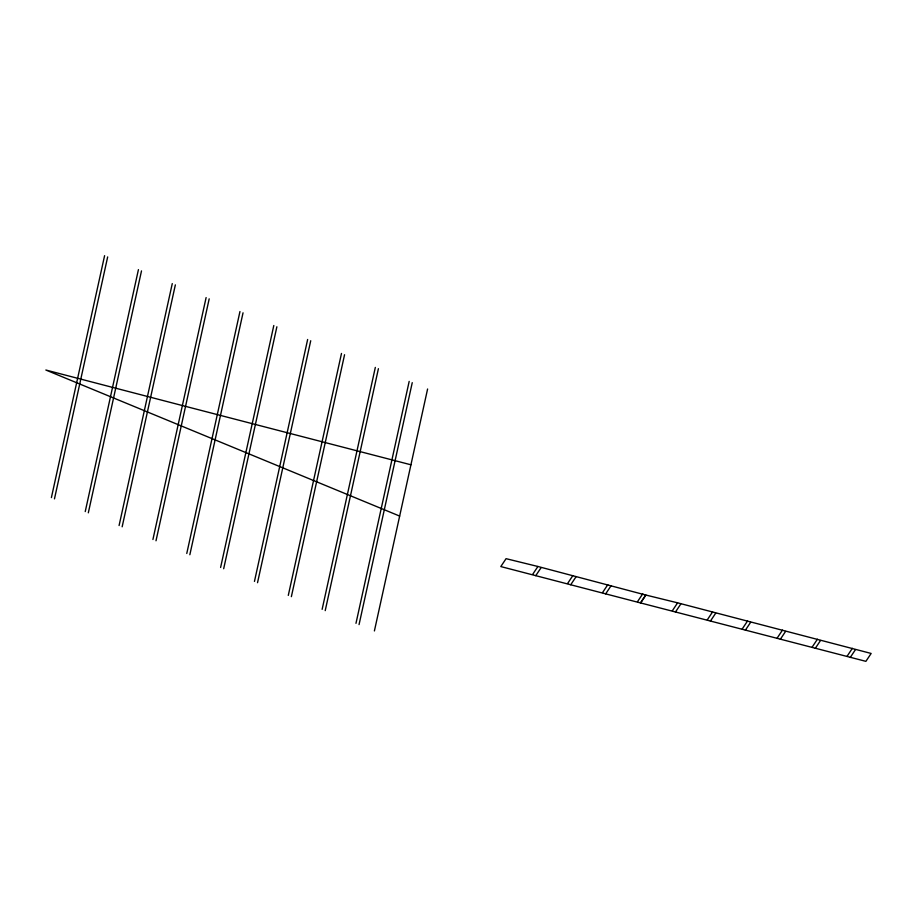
<?xml version="1.0" encoding="UTF-8"?>
<svg xmlns="http://www.w3.org/2000/svg" width="917" height="917" viewBox="0 0 917 917"><rect width="100%" height="100%" fill="white"/><g stroke="black" fill="none" stroke-linecap="round" stroke-linejoin="round"><path stroke-width="1.38" d="M51.398 497.599L104.595 255.66M54.47 498.871L107.667 256.92M85.235 511.571L138.433 269.621M88.319 512.832L141.505 270.893M119.084 525.533L172.27 283.594M122.156 526.805L175.353 284.866M152.921 539.505L206.119 297.567M156.005 540.778L209.191 298.839M186.77 553.478L239.956 311.539M189.842 554.751L243.039 312.812M220.607 567.451L273.805 325.512M223.679 568.723L276.877 326.784M254.456 581.424L307.642 339.485M257.528 582.696L310.725 340.746M288.293 595.397L341.491 353.446M291.365 596.658L344.563 354.719M322.131 609.358L375.328 367.419M325.214 610.63L378.412 368.691M355.979 623.331L409.177 381.392M359.051 624.603L412.249 382.664M374.4 630.942L427.597 389.003M532.651 574.386L537.912 566.488L645.866 595.064L640.616 602.962L500.808 566.568L506.069 558.671L537.912 566.488M535.757 575.67L541.019 567.772M567.6 583.476L572.861 575.589M570.718 584.759L575.968 576.873M602.549 592.577L607.811 584.679M605.667 593.861L610.917 585.963M637.498 601.678L642.76 593.78M672.356 610.733L677.606 602.836L871.15 653.454L865.889 661.34L640.513 602.916L645.774 595.018L677.606 602.836M675.462 612.017L680.723 604.12M707.305 619.823L712.566 611.926M710.411 621.107L715.673 613.221M742.254 628.924L747.515 621.027M745.361 630.208L750.622 622.311M777.203 638.026L782.465 630.128M780.321 639.309L785.571 631.412M812.153 647.115L817.414 639.218M815.27 648.399L820.52 640.502M847.113 656.217L852.363 648.319M850.219 657.5L855.481 649.603M185.555 406.369L410.931 464.793M185.658 406.403L45.85 370.021L399.652 516.076"/></g></svg>
